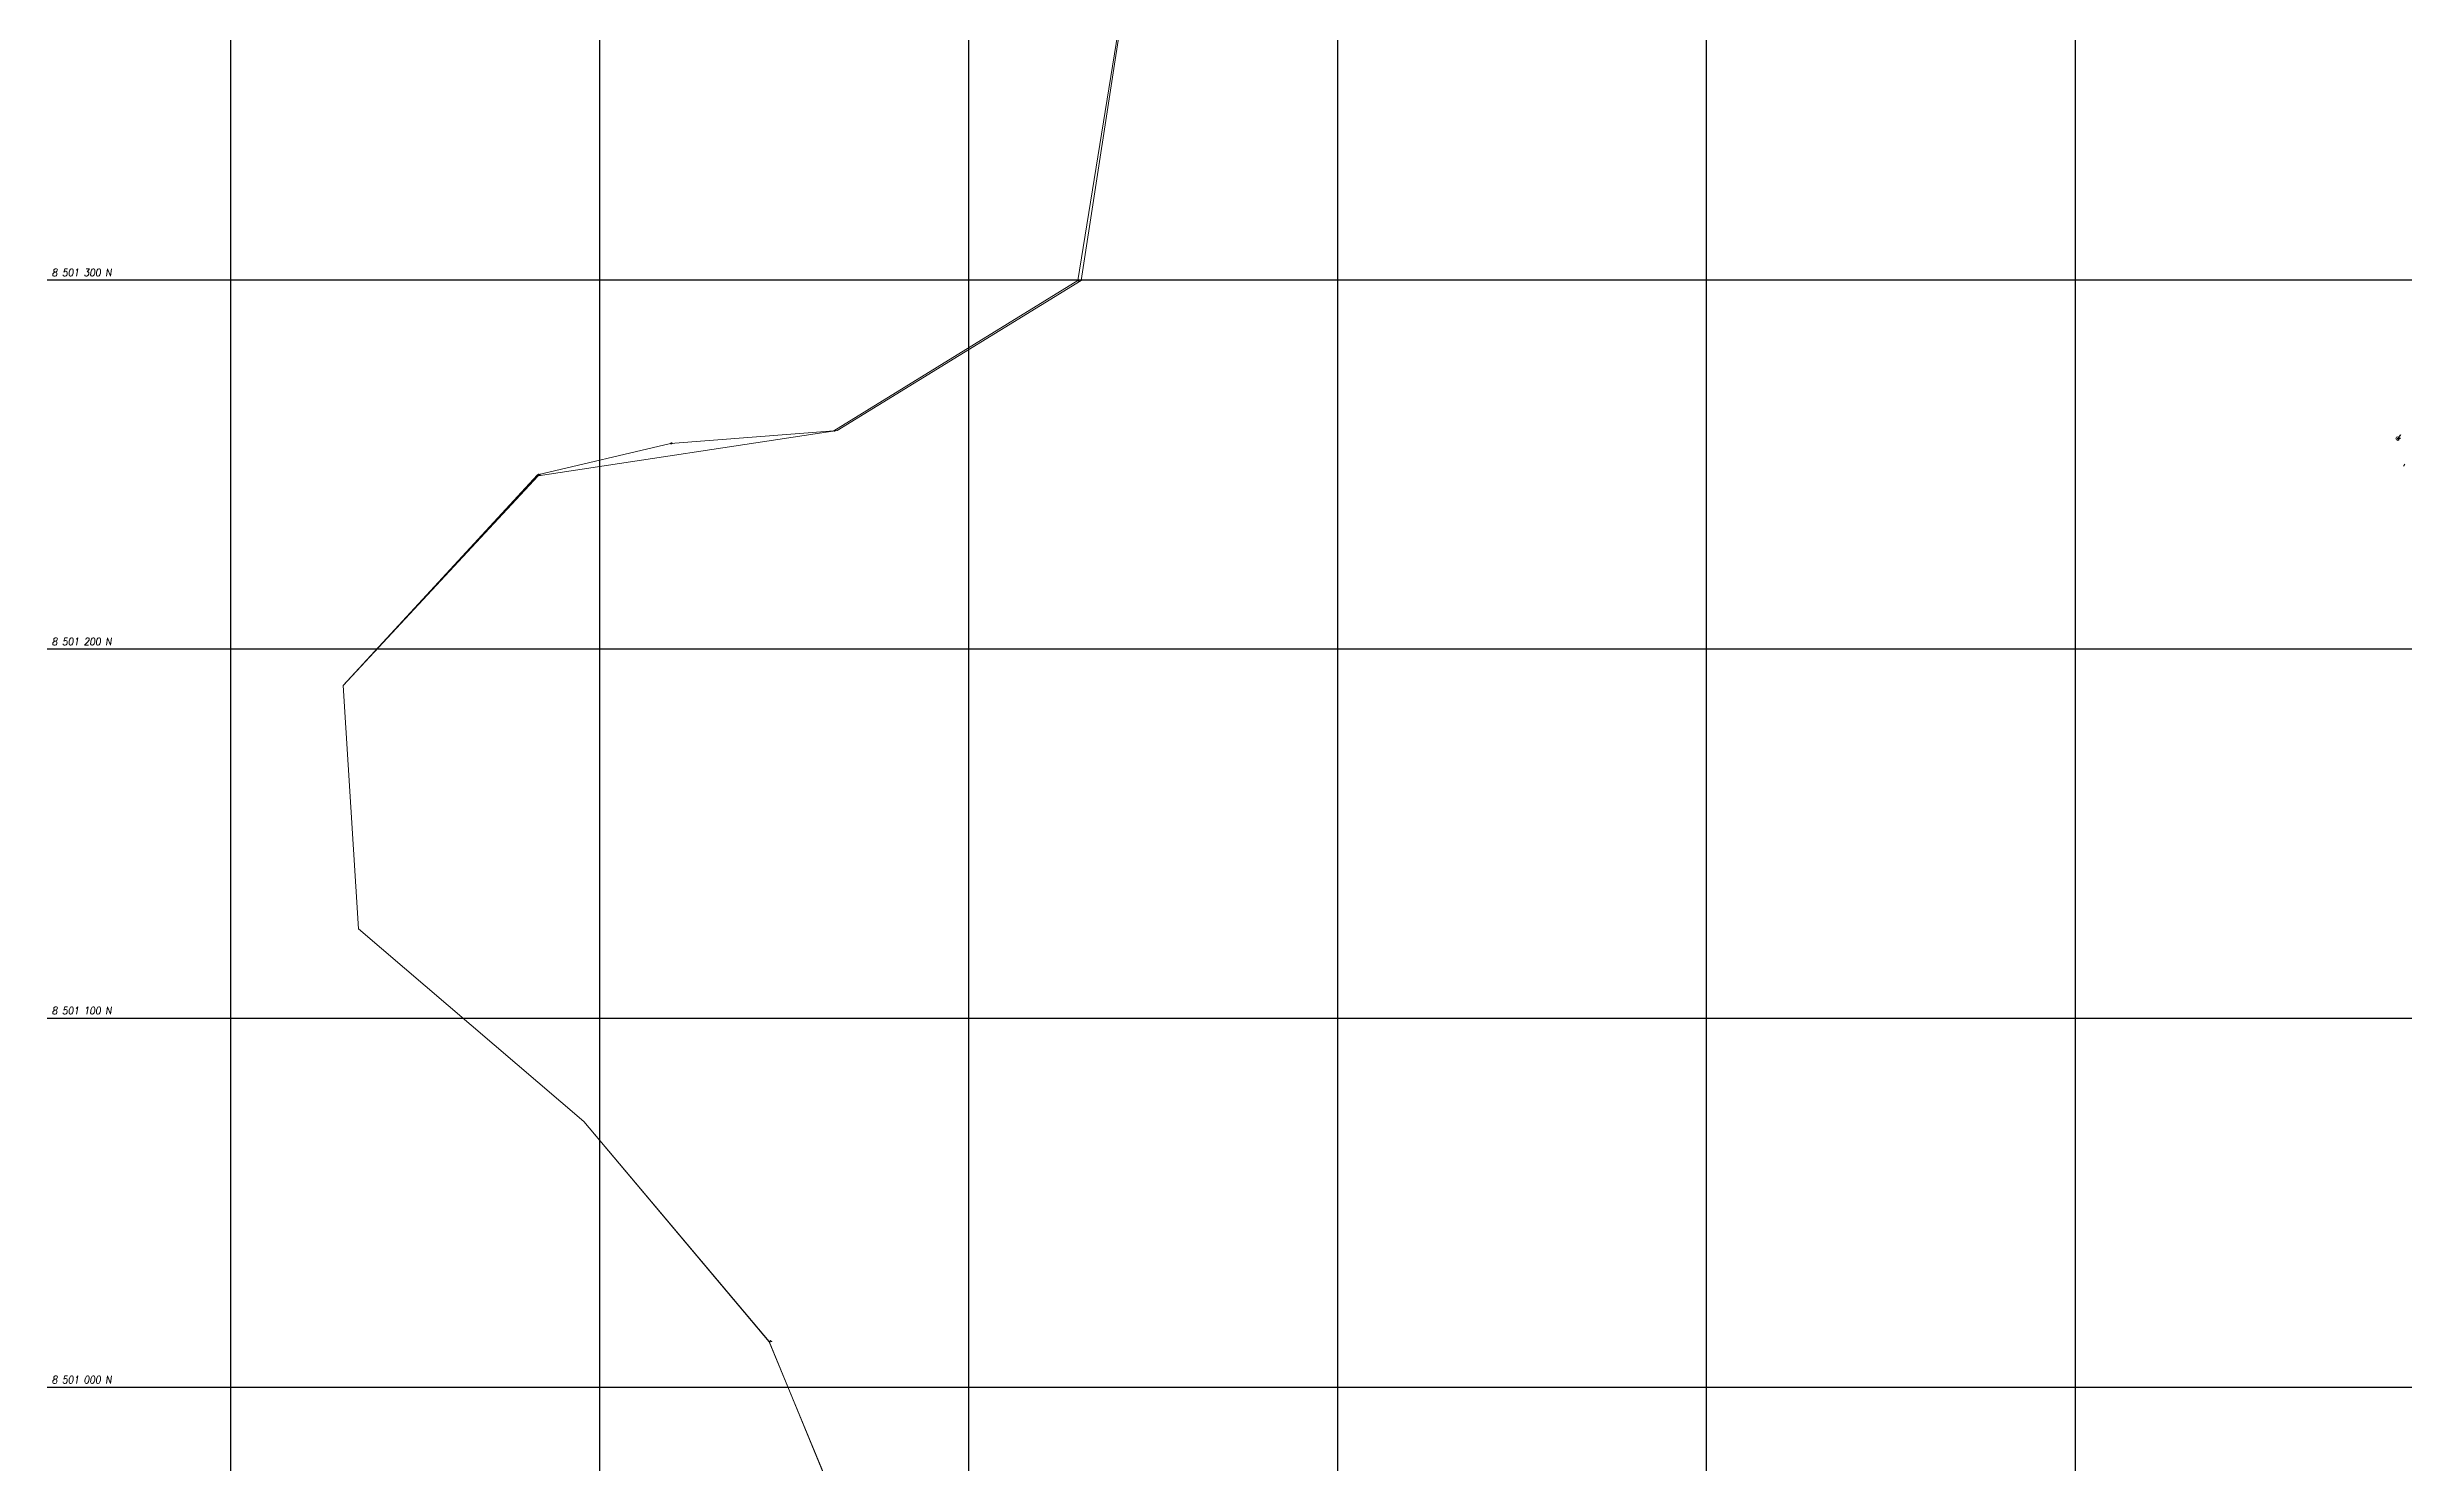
# Model space of a CAD drawing. Header units: millimetres. Extents: x 736950 to 740938, y 8500595 to 8502163.
# Drawn here: x 736950 to 737589, y 8500979 to 8501363 of the extents above; entities that cross this region are included whole.
import ezdxf
from ezdxf.enums import TextEntityAlignment as Align

# ---------------------------------------------------------------- set-up
doc = ezdxf.new("R2010")
doc.units = ezdxf.units.MM
for name, color, linetype, lineweight in [('CONT-MJR', 80, 'Continuous', 30), ('CONT-MNR', 96, 'Continuous', 15), ('MIRADOR', 152, 'Continuous', 15), ('PISOS', 189, 'Continuous', 0), ('pista', 251, 'Continuous', 5), ('postes', 10, 'Continuous', 5)]:
    doc.layers.add(name, color=color, linetype=linetype, lineweight=lineweight)
doc.layers.add('Cuadricula Coordenadas', color=5, linetype='Continuous')
doc.styles.add('5mm', font='arial.ttf', dxfattribs={"height": 3})
doc.styles.add('Coordenadas', font='romans', dxfattribs={"width": 0.9, "height": 2})

msp = doc.modelspace()

# ---------------------------------------------------------------- linework, layer by layer
at = {"linetype": 'Continuous', "extrusion": (-0.172787269436437, 0.9849591664230046, 0), "elevation": 8245945.316062788}
msp.add_lwpolyline([(-2195402.441162654, 0), (-2195402.241162654, 0)], dxfattribs=at)
at = {"linetype": 'Continuous', "extrusion": (0.9849591664230046, 0.172787269436437, 0), "elevation": 2195402.341162655}
msp.add_lwpolyline([(8245945.416062787, 0), (8245945.216062788, 0)], dxfattribs=at)
at = {"linetype": 'Continuous'}
msp.add_circle((737587.2848300146, 8501257.00072274), 0.05, dxfattribs=at)
at = {"layer": 'CONT-MJR', "elevation": 3655}
for points in [[(737587.3499953868, 8501256.701120319), (737587.3582586545, 8501256.714764055)], [(737587.3582586545, 8501256.714764055), (737587.3909650452, 8501256.768585477)], [(737587.3909650452, 8501256.768585477), (737587.4602310641, 8501256.882897966)], [(737587.4602310641, 8501256.882897966), (737587.5336234523, 8501257.00628532)], [(737587.5336234523, 8501257.00628532), (737587.6309992097, 8501257.188154723)], [(737587.6309992097, 8501257.188154723), (737587.818769133, 8501257.541961344)], [(737588.0104570249, 8501257.903824076), (737588.1195866893, 8501258.109861806)]]:
    msp.add_lwpolyline(points, dxfattribs=at)
at = {"layer": 'CONT-MJR', "extrusion": (0.8836732726393621, -0.4681042055171474, 0), "elevation": -3327687.765905828}
msp.add_lwpolyline([(7857602.033559097, 3655.000000000013), (7857602.44305743, 3655.000000000013)], dxfattribs=at)
at = {"layer": 'CONT-MNR', "elevation": 3654}
for points in [[(737588.9015522344, 8501249.567727666), (737588.9335078978, 8501249.620783212)], [(737588.9335078978, 8501249.620783212), (737589.0259693551, 8501249.774058742)]]:
    msp.add_lwpolyline(points, dxfattribs=at)
at = {"layer": 'CONT-MNR', "extrusion": (0.8560406195110712, -0.5169085583999372, 0), "elevation": -3762962.598571124}
msp.add_lwpolyline([(7658681.20330903, 3654), (7658681.596502748, 3654)], dxfattribs=at)
at = {"layer": 'Cuadricula Coordenadas', "color": 8}
for p, q in [((737000, 8500595.507225098), (737000, 8502130.641312933)), ((737100, 8500595.507225098), (737100, 8502130.641312933)), ((737200, 8500595.507225098), (737200, 8502130.641312933)), ((737300, 8500595.507225098), (737300, 8502130.641312933)), ((737400, 8500595.507225098), (737400, 8502130.641312933)), ((737500, 8500595.507225098), (737500, 8502130.641312933)), ((736950.2264744169, 8501300), (738552.8979275209, 8501300)), ((736950.2264744169, 8501200), (738552.8979275209, 8501200)), ((736950.2264744169, 8501100), (738552.8979275209, 8501100)), ((736950.2264744169, 8501000), (738552.8979275209, 8501000))]:
    msp.add_line(p, q, dxfattribs=at)
at = {"layer": 'MIRADOR', "linetype": 'Continuous', "extrusion": (0.665787337252013, 0.7461415559763941, 0)}
for points, elevation in [([(5109980.088867467, 0), (5109980.288837265, 0)], 6834011.183268242), ([(5110033.006617833, 0), (5110033.206587629, 0)], 6833904.750262736), ([(5110002.263736251, 0), (5110002.463706048, 0)], 6833936.791392257), ([(5110054.22759949, 0), (5110054.427569287, 0)], 6833874.401946828), ([(5109851.056729594, 0), (5109851.256699394, 0)], 6833741.02958674)]:
    msp.add_lwpolyline(points, dxfattribs=dict(at, elevation=elevation))
at = {"layer": 'MIRADOR', "linetype": 'Continuous', "extrusion": (0.7461415586651008, -0.6657873342388049, 0)}
for points, elevation in [([(6834011.303889217, 0), (6834011.103919418, 0)], -5109980.161253985), ([(6833904.870883923, 0), (6833904.670914124, 0)], -5110033.079004779), ([(6833936.912013323, 0), (6833936.712043524, 0)], -5110002.336123072), ([(6833874.522568101, 0), (6833874.322598305, 0)], -5110054.299986564), ([(6833741.150207193, 0), (6833740.950237393, 0)], -5109851.129117204)]:
    msp.add_lwpolyline(points, dxfattribs=dict(at, elevation=elevation))
at = {"layer": 'PISOS', "ltscale": 0.3}
msp.add_lwpolyline([(737214.7498060821, 8500706.253620056), (737221.0609124287, 8500852.134181647), (737219.4122262171, 8500859.285357686), (737215.6955489969, 8500869.633621905), (737210.0834857405, 8500879.320374547), (737202.9634722369, 8500887.829569062), (737192.8483419776, 8500899.013905713), (737145.884110975, 8501012.285735743), (737095.6927907267, 8501071.970015803), (737034.6334421033, 8501124.193764228), (737030.4852087579, 8501190.10325736), (737083.2861538606, 8501246.931788571), (737164.3769245018, 8501259.200070456), (737230.4740062662, 8501299.844302248), (737245.6830537888, 8501398.420751026)], dxfattribs=at)
at = {"layer": 'pista'}
for p, q in [((737229.5393397869, 8501299.841190396), (737245.5509790746, 8501398.632553846)), ((737163.4645796651, 8501259.098067136), (737229.5393397869, 8501299.841190396)), ((737083.1540791467, 8501247.143591387), (737119.1949849735, 8501255.662824998)), ((737119.1949849735, 8501255.662824998), (737163.4645796651, 8501259.098067136)), ((737030.4852087579, 8501190.10325736), (737083.1540791467, 8501247.143591387)), ((737034.6334421033, 8501124.193764228), (737030.4852087579, 8501190.10325736)), ((737095.6927907267, 8501071.970015803), (737034.6334421033, 8501124.193764228)), ((737145.9506796539, 8501012.360338632), (737095.6927907267, 8501071.970015803)), ((737192.4714720504, 8500899.18276513), (737145.9506796539, 8501012.360338632))]:
    msp.add_line(p, q, dxfattribs=at)
at = {"layer": 'postes'}
msp.add_circle((737587.2848300146, 8501257.00072274), 0.5, dxfattribs=at)

# ---------------------------------------------------------------- texts
at = {"color": 2, "insert": (737587.3504963501, 8501257.205143707), "char_height": 0.1, "width": 0.2666666666666667, "attachment_point": 1, "rotation": 9.94991650582834, "style": '5mm'}
msp.add_mtext('\\Ftxt.shx;\\W1.0000000000;\\T1.0000000000;\\o\\l13', dxfattribs=at)
at = {"color": 1, "insert": (737587.3746865679, 8501257.067249423), "char_height": 0.1, "width": 0.8166666666666668, "attachment_point": 1, "rotation": 9.94991650582834, "style": '5mm'}
msp.add_mtext('\\Ftxt.shx;\\W1.0000000000;\\T1.0000000000;\\o\\l3655.042', dxfattribs=at)
at = {"layer": 'Cuadricula Coordenadas', "color": 7, "style": 'Coordenadas', "oblique": 10, "width": 0.9}
for s, p in [(' 8 501 300 N', (736950.2264744169, 8501302)), (' 8 501 200 N', (736950.2264744169, 8501202)), (' 8 501 100 N', (736950.2264744169, 8501102)), (' 8 501 000 N', (736950.2264744169, 8501002))]:
    msp.add_text(s, height=2, dxfattribs=at).set_placement(p, align=Align.MIDDLE_LEFT)
at = {"layer": 'MIRADOR', "color": 1, "char_height": 0.1, "attachment_point": 1, "rotation": 3.2572437629721005, "style": '5mm'}
for s, insert, width in [('\\Ftxt.shx;\\W1.0000000000;\\T1.0000000000;\\o\\l3764.457', (737229.6363372857, 8501299.896791521), 0.8333333333333334), ('\\Ftxt.shx;\\W1.0000000000;\\T1.0000000000;\\o\\l3769.826', (737119.2904573586, 8501255.714671291), 0.8333333333333334), ('\\Ftxt.shx;\\W1.0000000000;\\T1.0000000000;\\o\\l3767.790', (737163.5615771642, 8501259.153668262), 0.8166666666666667), ('\\Ftxt.shx;\\W1.0000000000;\\T1.0000000000;\\o\\l3771.444', (737083.2510766452, 8501247.199192515), 0.8), ('\\Ftxt.shx;\\W1.0000000000;\\T1.0000000000;\\o\\l3784.325', (737146.0476771529, 8501012.415939758), 0.8333333333333334)]:
    msp.add_mtext(s, dxfattribs=dict(at, insert=insert, width=width))
at = {"layer": 'MIRADOR', "color": 2, "char_height": 0.1, "width": 0.45, "attachment_point": 1, "rotation": 3.2572437629721005, "style": '5mm'}
for s, insert in [('\\Ftxt.shx;\\W1.0000000000;\\T1.0000000000;\\o\\l1089', (737229.6283826242, 8501300.03656535)), ('\\Ftxt.shx;\\W1.0000000000;\\T1.0000000000;\\o\\l1087', (737119.2825026971, 8501255.85444512)), ('\\Ftxt.shx;\\W1.0000000000;\\T1.0000000000;\\o\\l1088', (737163.5536225027, 8501259.293442091)), ('\\Ftxt.shx;\\W1.0000000000;\\T1.0000000000;\\o\\l1086', (737083.2431219837, 8501247.338966344)), ('\\Ftxt.shx;\\W1.0000000000;\\T1.0000000000;\\o\\l1085', (737146.0397224914, 8501012.555713587))]:
    msp.add_mtext(s, dxfattribs=dict(at, insert=insert))
at = {"layer": 'MIRADOR', "color": 3, "char_height": 0.1, "width": 0.2666666666666667, "attachment_point": 1, "rotation": 3.2572437629721005, "style": '5mm'}
for insert in [(737229.6442919472, 8501299.757017693), (737119.2984120201, 8501255.574897463), (737163.5695318257, 8501259.013894433), (737083.2590313067, 8501247.059418686), (737146.0556318144, 8501012.276165929)]:
    msp.add_mtext('\\Ftxt.shx;\\W1.0000000000;\\T1.0000000000;\\o\\lPI', dxfattribs=dict(at, insert=insert))

doc.saveas('drawing.dxf')
